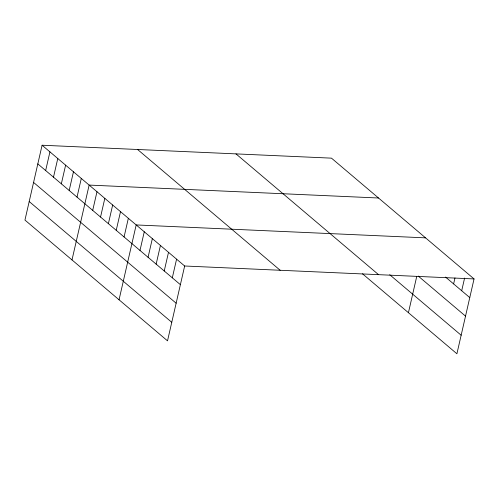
<?xml version="1.0" encoding="UTF-8"?>
<svg xmlns="http://www.w3.org/2000/svg" width="499" height="499" viewBox="0 0 499 499"><rect width="100%" height="100%" fill="white"/><g stroke="black" fill="none" stroke-linecap="round" stroke-linejoin="round"><path stroke-width="0.75" d="M42.091 145.228L24.95 220.071L167.521 340.848L184.661 265.998L42.091 145.228L331.479 158.152L474.05 278.929L456.909 353.772L362.505 273.801M45.659 170.539L49.931 151.871M53.499 177.182L57.778 158.514M61.34 183.825L65.619 165.157M69.18 190.468L73.459 171.799M77.021 197.111L81.3 178.442M71.999 259.929L89.14 185.079L378.529 198.009M92.708 210.397L96.981 191.722M100.549 217.04L104.821 198.365M108.389 223.677L112.662 205.008M116.23 230.32L120.508 211.651M124.07 236.963L128.349 218.294M119.049 299.787L136.19 224.937L425.578 237.861M139.994 250.448L144.267 231.779M148.072 257.297L152.345 238.622M156.15 264.139L160.429 245.471M164.227 270.982L168.506 252.313M172.311 277.824L176.584 259.156M408.431 312.711L416.715 276.54M453.616 283.906L454.982 277.937M461.694 290.755L464.6 278.055M184.661 265.998L474.05 278.929M445.538 277.064L469.771 297.597M418.206 276.047L465.53 316.135M389.713 274.718L461.151 335.234M235.983 153.885L378.554 274.662M137.593 149.494L280.164 270.265M37.818 163.897L180.388 284.667M33.57 182.434L176.141 303.211M29.198 201.534L171.768 322.31"/></g></svg>
